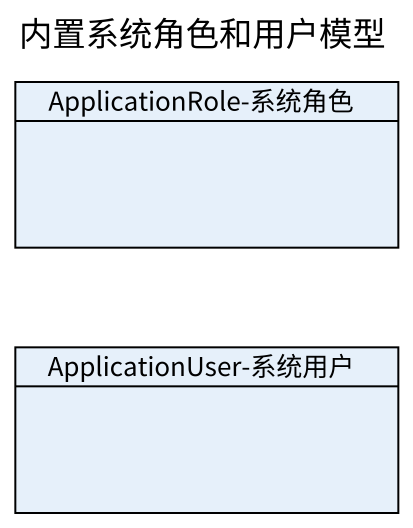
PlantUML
@startuml
title 内置系统角色和用户模型
hide circle
hide empty members
class "ApplicationRole-系统角色" as ApplicationRole_系统角色
class "ApplicationUser-系统用户" as ApplicationUser_系统用户
@enduml
